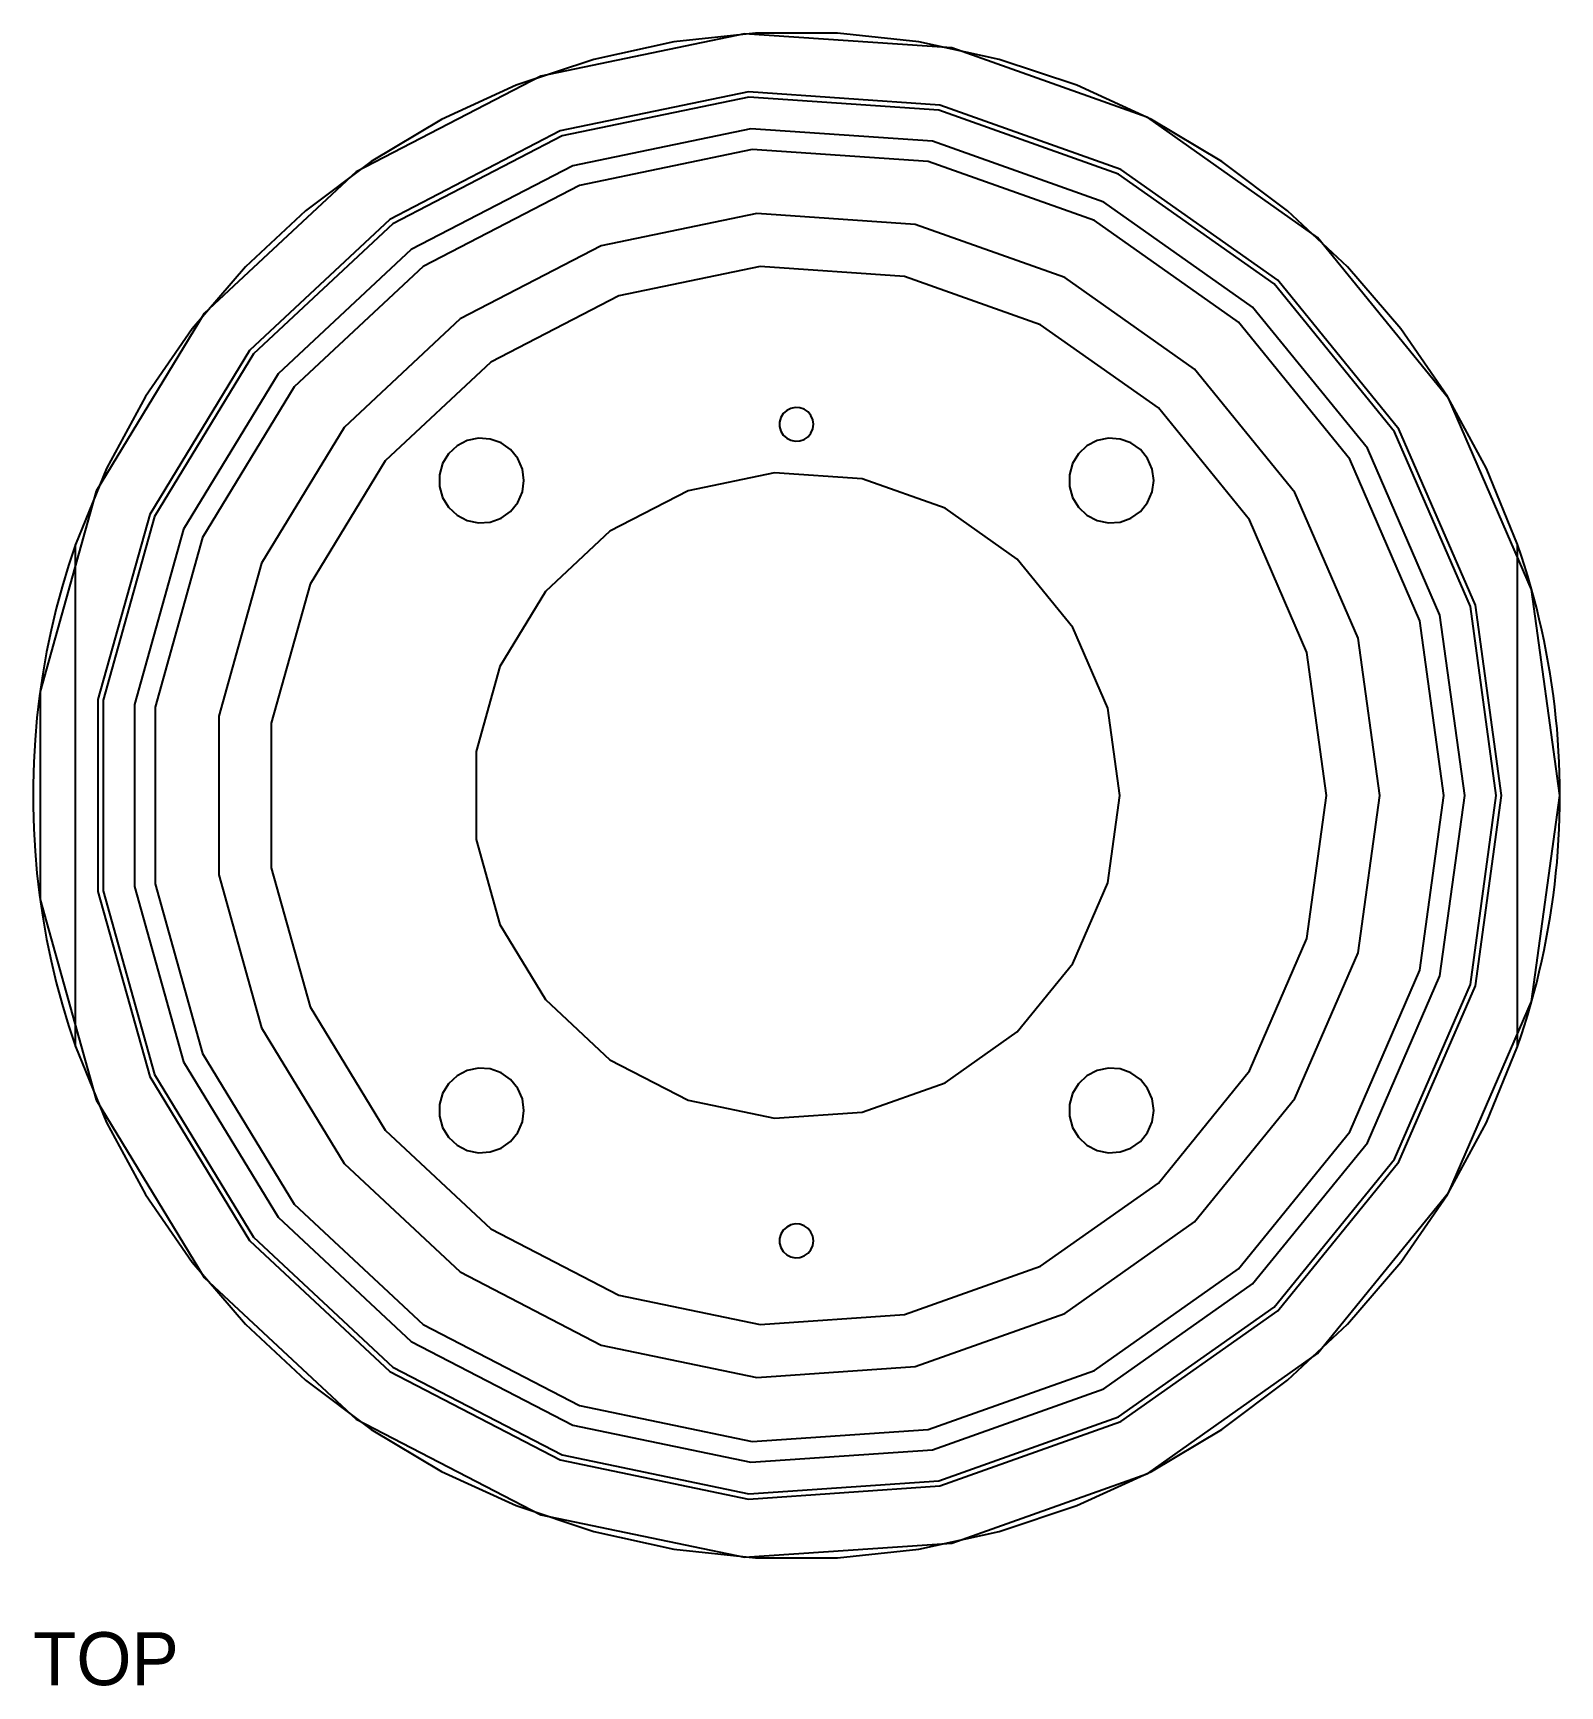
# Model space of a CAD drawing. Header units: millimetres. Extents: x 0 to 273, y -45 to 263.
# Drawn here: x 0 to 72, y 134.7 to 212.7 of the extents above; entities that cross this region are included whole.
import ezdxf

# ---------------------------------------------------------------- set-up
doc = ezdxf.new("R2010")
doc.units = ezdxf.units.MM
doc.layers.add('TOP_HIDDEN', color=8, linetype='CONTINUOUS')
doc.layers.add('TOP_VISIBLE', color=7, linetype='Continuous')

msp = doc.modelspace()

# ---------------------------------------------------------------- linework, layer by layer
at = {"layer": 'TOP_HIDDEN'}
for points in [[(71.996, 176.721), (70.661, 186.433), (66.755, 195.426), (60.568, 203.031), (52.559, 208.684), (43.321, 211.968), (33.539, 212.637), (23.941, 210.642), (15.236, 206.131), (8.071, 199.44), (2.977, 191.063), (0.331, 181.623), (0.331, 171.819), (2.977, 162.378), (8.071, 154.001), (15.236, 147.31), (23.941, 142.799), (33.539, 140.804), (43.321, 141.474), (52.559, 144.757), (60.568, 150.41), (66.755, 158.016), (70.661, 167.008), (71.996, 176.721)], [(69.246, 176.721), (68.013, 185.691), (64.406, 193.997), (58.691, 201.021), (51.293, 206.243), (42.761, 209.275), (33.727, 209.893), (24.861, 208.051), (16.822, 203.885), (10.204, 197.704), (5.499, 189.967), (3.056, 181.248), (3.056, 172.193), (5.499, 163.474), (10.204, 155.737), (16.822, 149.556), (24.861, 145.39), (33.727, 143.548), (42.761, 144.166), (51.293, 147.198), (58.691, 152.42), (64.406, 159.444), (68.013, 167.75), (69.246, 176.721)], [(69.246, 176.721), (68.013, 185.691), (64.406, 193.997), (58.691, 201.021), (51.293, 206.243), (42.761, 209.275), (33.727, 209.893), (24.861, 208.051), (16.822, 203.885), (10.204, 197.704), (5.499, 189.967), (3.056, 181.248), (3.056, 172.193), (5.499, 163.474), (10.204, 155.737), (16.822, 149.556), (24.861, 145.39), (33.727, 143.548), (42.761, 144.166), (51.293, 147.198), (58.691, 152.42), (64.406, 159.444), (68.013, 167.75), (69.246, 176.721)], [(68.996, 176.721), (67.772, 185.624), (64.192, 193.867), (58.52, 200.838), (51.178, 206.021), (42.71, 209.03), (33.744, 209.644), (24.945, 207.815), (16.966, 203.681), (10.398, 197.546), (5.728, 189.868), (3.304, 181.214), (3.304, 172.227), (5.728, 163.573), (10.398, 155.895), (16.966, 149.761), (24.945, 145.626), (33.744, 143.797), (42.71, 144.411), (51.178, 147.42), (58.52, 152.603), (64.192, 159.574), (67.772, 167.817), (68.996, 176.721)], [(68.996, 176.721), (67.772, 185.624), (64.192, 193.867), (58.52, 200.838), (51.178, 206.021), (42.71, 209.03), (33.744, 209.644), (24.945, 207.815), (16.966, 203.681), (10.398, 197.546), (5.728, 189.868), (3.304, 181.214), (3.304, 172.227), (5.728, 163.573), (10.398, 155.895), (16.966, 149.761), (24.945, 145.626), (33.744, 143.797), (42.71, 144.411), (51.178, 147.42), (58.52, 152.603), (64.192, 159.574), (67.772, 167.817), (68.996, 176.721)], [(67.506, 176.721), (66.338, 185.222), (62.919, 193.093), (57.503, 199.749), (50.493, 204.698), (42.407, 207.571), (33.846, 208.157), (25.444, 206.411), (17.825, 202.463), (11.554, 196.606), (7.095, 189.274), (4.78, 181.011), (4.78, 172.43), (7.095, 164.167), (11.554, 156.835), (17.825, 150.978), (25.444, 147.03), (33.846, 145.284), (42.407, 145.87), (50.493, 148.743), (57.503, 153.692), (62.919, 160.348), (66.338, 168.219), (67.506, 176.721)], [(66.526, 176.721), (65.394, 184.957), (62.082, 192.583), (56.835, 199.033), (50.042, 203.828), (42.208, 206.612), (33.913, 207.179), (25.772, 205.488), (18.39, 201.663), (12.314, 195.988), (7.994, 188.884), (5.751, 180.878), (5.751, 172.563), (7.994, 164.557), (12.314, 157.453), (18.39, 151.778), (25.772, 147.953), (33.913, 146.262), (42.208, 146.829), (50.042, 149.613), (56.835, 154.408), (62.082, 160.858), (65.394, 168.484), (66.526, 176.721)], [(66.526, 176.721), (65.394, 184.957), (62.082, 192.583), (56.835, 199.033), (50.042, 203.828), (42.208, 206.612), (33.913, 207.179), (25.772, 205.488), (18.39, 201.663), (12.314, 195.988), (7.994, 188.884), (5.751, 180.878), (5.751, 172.563), (7.994, 164.557), (12.314, 157.453), (18.39, 151.778), (25.772, 147.953), (33.913, 146.262), (42.208, 146.829), (50.042, 149.613), (56.835, 154.408), (62.082, 160.858), (65.394, 168.484), (66.526, 176.721)], [(66.526, 176.721), (65.394, 184.957), (62.082, 192.583), (56.835, 199.033), (50.042, 203.828), (42.208, 206.612), (33.913, 207.179), (25.772, 205.488), (18.39, 201.663), (12.314, 195.988), (7.994, 188.884), (5.751, 180.878), (5.751, 172.563), (7.994, 164.557), (12.314, 157.453), (18.39, 151.778), (25.772, 147.953), (33.913, 146.262), (42.208, 146.829), (50.042, 149.613), (56.835, 154.408), (62.082, 160.858), (65.394, 168.484), (66.526, 176.721)], [(63.496, 176.721), (62.476, 184.14), (59.493, 191.009), (54.766, 196.819), (48.648, 201.137), (41.591, 203.645), (34.12, 204.156), (26.787, 202.633), (20.137, 199.187), (14.664, 194.075), (10.773, 187.677), (8.752, 180.465), (8.752, 172.976), (10.773, 165.765), (14.664, 159.366), (20.137, 154.254), (26.787, 150.808), (34.12, 149.285), (41.591, 149.796), (48.648, 152.304), (54.766, 156.623), (59.493, 162.432), (62.476, 169.301), (63.496, 176.721)], [(63.496, 176.721), (62.476, 184.14), (59.493, 191.009), (54.766, 196.819), (48.648, 201.137), (41.591, 203.645), (34.12, 204.156), (26.787, 202.633), (20.137, 199.187), (14.664, 194.075), (10.773, 187.677), (8.752, 180.465), (8.752, 172.976), (10.773, 165.765), (14.664, 159.366), (20.137, 154.254), (26.787, 150.808), (34.12, 149.285), (41.591, 149.796), (48.648, 152.304), (54.766, 156.623), (59.493, 162.432), (62.476, 169.301), (63.496, 176.721)], [(60.996, 176.721), (60.069, 183.465), (57.357, 189.71), (53.06, 194.991), (47.498, 198.918), (41.083, 201.198), (34.29, 201.662), (27.624, 200.277), (21.579, 197.145), (16.603, 192.498), (13.066, 186.681), (11.229, 180.125), (11.229, 173.316), (13.066, 166.761), (16.603, 160.943), (21.579, 156.296), (27.624, 153.164), (34.29, 151.779), (41.083, 152.243), (47.498, 154.523), (53.06, 158.45), (57.357, 163.731), (60.069, 169.976), (60.996, 176.721)], [(36.796, 194.221), (36.767, 194.436), (36.68, 194.636), (36.542, 194.805), (36.364, 194.931), (36.159, 195.004), (35.942, 195.019), (35.728, 194.974), (35.535, 194.874), (35.376, 194.725), (35.262, 194.539), (35.204, 194.329), (35.204, 194.112), (35.262, 193.902), (35.376, 193.716), (35.535, 193.567), (35.728, 193.467), (35.942, 193.422), (36.159, 193.437), (36.364, 193.51), (36.542, 193.636), (36.68, 193.805), (36.767, 194.005), (36.796, 194.221)], [(36.796, 194.221), (36.767, 194.436), (36.68, 194.636), (36.542, 194.805), (36.364, 194.931), (36.159, 195.004), (35.942, 195.019), (35.728, 194.974), (35.535, 194.874), (35.376, 194.725), (35.262, 194.539), (35.204, 194.329), (35.204, 194.112), (35.262, 193.902), (35.376, 193.716), (35.535, 193.567), (35.728, 193.467), (35.942, 193.422), (36.159, 193.437), (36.364, 193.51), (36.542, 193.636), (36.68, 193.805), (36.767, 194.005), (36.796, 194.221)], [(23.147, 191.57), (23.073, 192.109), (22.856, 192.609), (22.512, 193.031), (22.067, 193.346), (21.554, 193.528), (21.01, 193.565), (20.477, 193.454), (19.994, 193.204), (19.596, 192.832), (19.313, 192.367), (19.166, 191.842), (19.166, 191.297), (19.313, 190.773), (19.596, 190.308), (19.994, 189.936), (20.477, 189.685), (21.01, 189.574), (21.554, 189.612), (22.067, 189.794), (22.512, 190.108), (22.856, 190.531), (23.073, 191.03), (23.147, 191.57)], [(23.147, 191.57), (23.073, 192.109), (22.856, 192.609), (22.512, 193.031), (22.067, 193.346), (21.554, 193.528), (21.01, 193.565), (20.477, 193.454), (19.994, 193.204), (19.596, 192.832), (19.313, 192.367), (19.166, 191.842), (19.166, 191.297), (19.313, 190.773), (19.596, 190.308), (19.994, 189.936), (20.477, 189.685), (21.01, 189.574), (21.554, 189.612), (22.067, 189.794), (22.512, 190.108), (22.856, 190.531), (23.073, 191.03), (23.147, 191.57)], [(52.845, 191.57), (52.771, 192.109), (52.554, 192.609), (52.211, 193.031), (51.766, 193.346), (51.252, 193.528), (50.709, 193.565), (50.176, 193.454), (49.692, 193.204), (49.294, 192.832), (49.011, 192.367), (48.864, 191.842), (48.864, 191.297), (49.011, 190.773), (49.294, 190.308), (49.692, 189.936), (50.176, 189.685), (50.709, 189.574), (51.252, 189.612), (51.766, 189.794), (52.211, 190.108), (52.554, 190.531), (52.771, 191.03), (52.845, 191.57)], [(52.845, 191.57), (52.771, 192.109), (52.554, 192.609), (52.211, 193.031), (51.766, 193.346), (51.252, 193.528), (50.709, 193.565), (50.176, 193.454), (49.692, 193.204), (49.294, 192.832), (49.011, 192.367), (48.864, 191.842), (48.864, 191.297), (49.011, 190.773), (49.294, 190.308), (49.692, 189.936), (50.176, 189.685), (50.709, 189.574), (51.252, 189.612), (51.766, 189.794), (52.211, 190.108), (52.554, 190.531), (52.771, 191.03), (52.845, 191.57)], [(51.246, 176.721), (50.681, 180.835), (49.026, 184.644), (46.405, 187.866), (43.012, 190.261), (39.099, 191.652), (34.955, 191.935), (30.889, 191.09), (27.202, 189.179), (24.167, 186.345), (22.009, 182.796), (20.888, 178.797), (20.888, 174.644), (22.009, 170.645), (24.167, 167.096), (27.202, 164.262), (30.889, 162.351), (34.955, 161.506), (39.099, 161.79), (43.012, 163.18), (46.405, 165.575), (49.026, 168.797), (50.681, 172.606), (51.246, 176.721)], [(1.996, 164.888), (1.996, 188.553)], [(69.996, 164.888), (69.996, 188.553)], [(23.147, 161.871), (23.073, 162.411), (22.856, 162.91), (22.512, 163.333), (22.067, 163.647), (21.554, 163.829), (21.01, 163.867), (20.477, 163.756), (19.994, 163.505), (19.596, 163.133), (19.313, 162.668), (19.166, 162.144), (19.166, 161.599), (19.313, 161.074), (19.596, 160.609), (19.994, 160.237), (20.477, 159.987), (21.01, 159.876), (21.554, 159.913), (22.067, 160.096), (22.512, 160.41), (22.856, 160.832), (23.073, 161.332), (23.147, 161.871)], [(23.147, 161.871), (23.073, 162.411), (22.856, 162.91), (22.512, 163.333), (22.067, 163.647), (21.554, 163.829), (21.01, 163.867), (20.477, 163.756), (19.994, 163.505), (19.596, 163.133), (19.313, 162.668), (19.166, 162.144), (19.166, 161.599), (19.313, 161.074), (19.596, 160.609), (19.994, 160.237), (20.477, 159.987), (21.01, 159.876), (21.554, 159.913), (22.067, 160.096), (22.512, 160.41), (22.856, 160.832), (23.073, 161.332), (23.147, 161.871)], [(52.845, 161.871), (52.771, 162.411), (52.554, 162.91), (52.211, 163.333), (51.766, 163.647), (51.252, 163.829), (50.709, 163.867), (50.176, 163.756), (49.692, 163.505), (49.294, 163.133), (49.011, 162.668), (48.864, 162.144), (48.864, 161.599), (49.011, 161.074), (49.294, 160.609), (49.692, 160.237), (50.176, 159.987), (50.709, 159.876), (51.252, 159.913), (51.766, 160.096), (52.211, 160.41), (52.554, 160.832), (52.771, 161.332), (52.845, 161.871)], [(52.845, 161.871), (52.771, 162.411), (52.554, 162.91), (52.211, 163.333), (51.766, 163.647), (51.252, 163.829), (50.709, 163.867), (50.176, 163.756), (49.692, 163.505), (49.294, 163.133), (49.011, 162.668), (48.864, 162.144), (48.864, 161.599), (49.011, 161.074), (49.294, 160.609), (49.692, 160.237), (50.176, 159.987), (50.709, 159.876), (51.252, 159.913), (51.766, 160.096), (52.211, 160.41), (52.554, 160.832), (52.771, 161.332), (52.845, 161.871)], [(36.796, 155.721), (36.767, 155.936), (36.68, 156.136), (36.542, 156.305), (36.364, 156.431), (36.159, 156.504), (35.942, 156.519), (35.728, 156.474), (35.535, 156.374), (35.376, 156.225), (35.262, 156.039), (35.204, 155.829), (35.204, 155.612), (35.262, 155.402), (35.376, 155.216), (35.535, 155.067), (35.728, 154.967), (35.942, 154.922), (36.159, 154.937), (36.364, 155.01), (36.542, 155.136), (36.68, 155.305), (36.767, 155.505), (36.796, 155.721)], [(36.796, 155.721), (36.767, 155.936), (36.68, 156.136), (36.542, 156.305), (36.364, 156.431), (36.159, 156.504), (35.942, 156.519), (35.728, 156.474), (35.535, 156.374), (35.376, 156.225), (35.262, 156.039), (35.204, 155.829), (35.204, 155.612), (35.262, 155.402), (35.376, 155.216), (35.535, 155.067), (35.728, 154.967), (35.942, 154.922), (36.159, 154.937), (36.364, 155.01), (36.542, 155.136), (36.68, 155.305), (36.767, 155.505), (36.796, 155.721)]]:
    msp.add_lwpolyline(points, dxfattribs=at)
at = {"layer": 'TOP_VISIBLE'}
for points in [[(69.996, 188.553), (68.531, 192.131), (66.69, 195.532), (64.495, 198.716), (61.972, 201.646), (59.148, 204.288), (56.058, 206.613), (52.735, 208.592), (49.22, 210.204), (45.552, 211.429), (41.774, 212.254), (37.93, 212.669), (34.063, 212.669), (30.218, 212.254), (26.44, 211.429), (22.772, 210.204), (19.257, 208.592), (15.935, 206.613), (12.844, 204.288), (10.021, 201.646), (7.497, 198.716), (5.302, 195.532), (3.461, 192.131), (1.996, 188.553)], [(67.506, 176.721), (66.338, 185.222), (62.919, 193.093), (57.503, 199.749), (50.493, 204.698), (42.407, 207.571), (33.846, 208.157), (25.444, 206.411), (17.825, 202.463), (11.554, 196.606), (7.095, 189.274), (4.78, 181.011), (4.78, 172.43), (7.095, 164.167), (11.554, 156.835), (17.825, 150.978), (25.444, 147.03), (33.846, 145.284), (42.407, 145.87), (50.493, 148.743), (57.503, 153.692), (62.919, 160.348), (66.338, 168.219), (67.506, 176.721)], [(66.526, 176.721), (65.394, 184.957), (62.082, 192.583), (56.835, 199.033), (50.042, 203.828), (42.208, 206.612), (33.913, 207.179), (25.772, 205.488), (18.39, 201.663), (12.314, 195.988), (7.994, 188.884), (5.751, 180.878), (5.751, 172.563), (7.994, 164.557), (12.314, 157.453), (18.39, 151.778), (25.772, 147.953), (33.913, 146.262), (42.208, 146.829), (50.042, 149.613), (56.835, 154.408), (62.082, 160.858), (65.394, 168.484), (66.526, 176.721)], [(60.996, 176.721), (60.069, 183.465), (57.357, 189.71), (53.06, 194.991), (47.498, 198.918), (41.083, 201.198), (34.29, 201.662), (27.624, 200.277), (21.579, 197.145), (16.603, 192.498), (13.066, 186.681), (11.229, 180.125), (11.229, 173.316), (13.066, 166.761), (16.603, 160.943), (21.579, 156.296), (27.624, 153.164), (34.29, 151.779), (41.083, 152.243), (47.498, 154.523), (53.06, 158.45), (57.357, 163.731), (60.069, 169.976), (60.996, 176.721)], [(51.246, 176.721), (50.681, 180.835), (49.026, 184.644), (46.405, 187.866), (43.012, 190.261), (39.099, 191.652), (34.955, 191.935), (30.889, 191.09), (27.202, 189.179), (24.167, 186.345), (22.009, 182.796), (20.888, 178.797), (20.888, 174.644), (22.009, 170.645), (24.167, 167.096), (27.202, 164.262), (30.889, 162.351), (34.955, 161.506), (39.099, 161.79), (43.012, 163.18), (46.405, 165.575), (49.026, 168.797), (50.681, 172.606), (51.246, 176.721)], [(1.996, 188.553), (1.666, 187.558), (1.365, 186.553), (1.093, 185.541), (0.851, 184.521), (0.639, 183.494), (0.457, 182.462), (0.305, 181.425), (0.183, 180.383), (0.092, 179.339), (0.031, 178.293), (0, 177.245), (0, 176.196), (0.031, 175.148), (0.092, 174.102), (0.183, 173.058), (0.305, 172.016), (0.457, 170.979), (0.639, 169.947), (0.851, 168.92), (1.093, 167.9), (1.365, 166.888), (1.666, 165.883), (1.996, 164.888)], [(1.996, 164.888), (1.996, 188.553)], [(71.996, 176.721), (71.992, 177.245), (71.981, 177.769), (71.962, 178.293), (71.935, 178.816), (71.901, 179.339), (71.859, 179.862), (71.809, 180.383), (71.752, 180.905), (71.688, 181.425), (71.615, 181.944), (71.535, 182.462), (71.448, 182.979), (71.353, 183.494), (71.251, 184.008), (71.141, 184.521), (71.024, 185.032), (70.899, 185.541), (70.767, 186.048), (70.627, 186.553), (70.48, 187.057), (70.326, 187.558), (70.165, 188.056), (69.996, 188.553)], [(69.996, 164.888), (69.996, 188.553)], [(69.996, 164.888), (70.165, 165.385), (70.326, 165.883), (70.48, 166.384), (70.627, 166.888), (70.767, 167.393), (70.899, 167.9), (71.024, 168.409), (71.141, 168.92), (71.251, 169.433), (71.353, 169.947), (71.448, 170.462), (71.535, 170.979), (71.615, 171.497), (71.688, 172.016), (71.752, 172.537), (71.809, 173.058), (71.859, 173.579), (71.901, 174.102), (71.935, 174.625), (71.962, 175.148), (71.981, 175.672), (71.992, 176.196), (71.996, 176.721)], [(1.996, 164.888), (3.461, 161.31), (5.302, 157.909), (7.497, 154.725), (10.021, 151.795), (12.844, 149.153), (15.935, 146.828), (19.257, 144.849), (22.772, 143.237), (26.44, 142.012), (30.218, 141.187), (34.063, 140.772), (37.93, 140.772), (41.774, 141.187), (45.552, 142.012), (49.22, 143.237), (52.735, 144.849), (56.058, 146.828), (59.148, 149.153), (61.972, 151.795), (64.495, 154.725), (66.69, 157.909), (68.531, 161.31), (69.996, 164.888)]]:
    msp.add_lwpolyline(points, dxfattribs=at)

# ---------------------------------------------------------------- texts
msp.add_text('TOP', height=2.5, dxfattribs=at).set_placement((0, 134.772))

doc.saveas('drawing.dxf')
